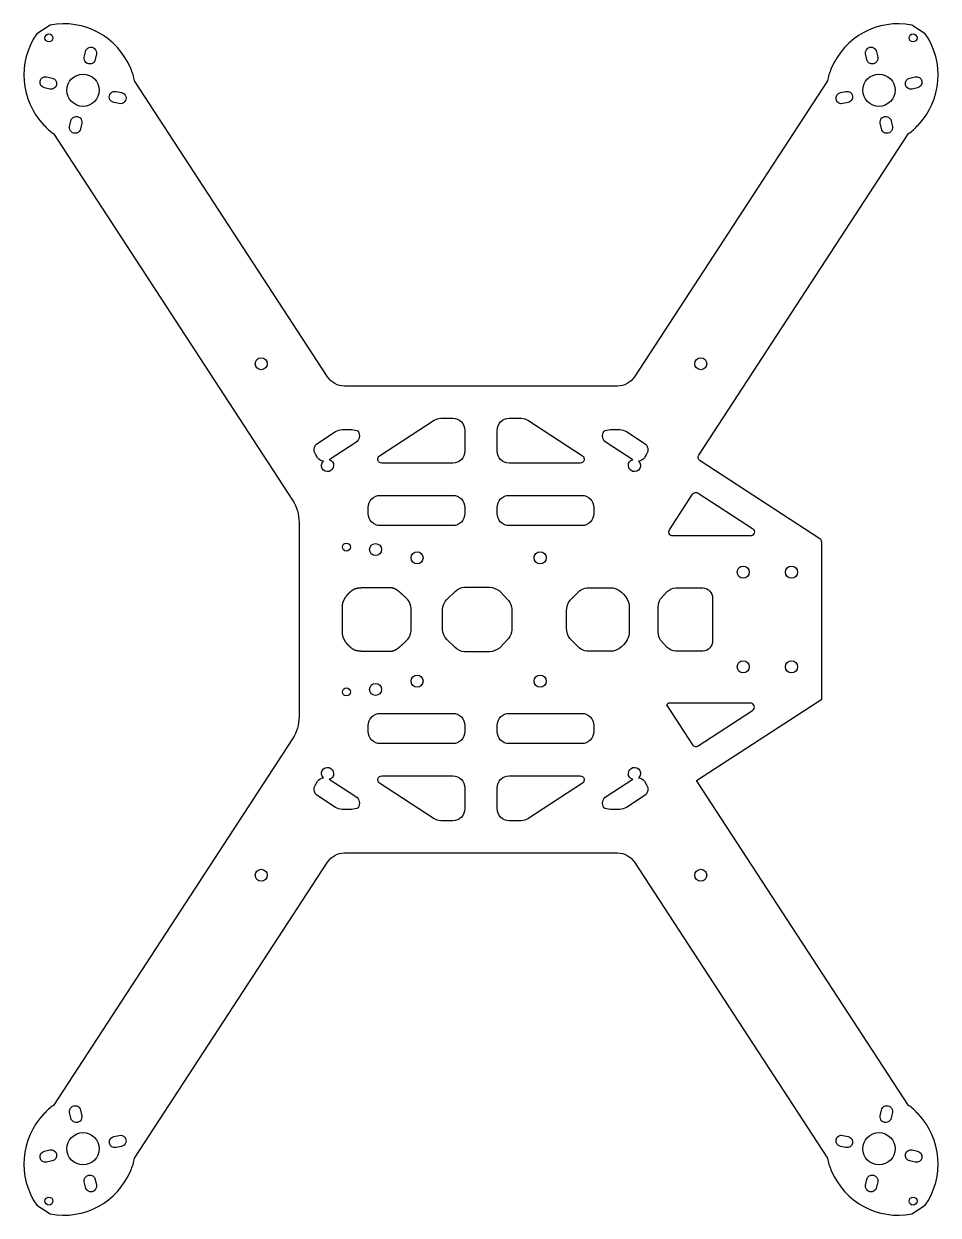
# Model space of a CAD drawing. Header units: millimetres. Extents: x -114 to 114, y -148 to 148.
import ezdxf

# ---------------------------------------------------------------- set-up
doc = ezdxf.new("R2010")
doc.units = ezdxf.units.MM

msp = doc.modelspace()

# ---------------------------------------------------------------- linework, layer by layer
for p, q in [((46.09, -21.21), (52.55, -31.12)), ((66.9, -20.77), (46.6, -20.77)), ((53.93, -31.41), (67.45, -22.6))]:
    msp.add_line(p, q)
for points in [[(53.56, -40), (84.63, -19.77), (84.63, 19.22, 0.253596), (84.18, 20.06), (54.4, 39.46, -0.414214), (54.11, 40.84), (106.15, 120.73, 0.061565), (108.55, 122.83, 0.35583), (110.35, 145.5), (107, 147.69, 0.35583), (86.99, 136.88, 0.061565), (86.04, 133.83), (38.12, 60.27, -0.253596), (33.93, 58), (-33.93, 58, -0.253596), (-38.12, 60.27), (-86.04, 133.83, 0.061565), (-86.99, 136.88, 0.35583), (-107, 147.69), (-110.35, 145.5, 0.35583), (-108.55, 122.83, 0.061565), (-106.15, 120.73), (-46.8, 29.62, -0.14535), (-45.18, 24.16), (-45.18, -24.16, -0.14535), (-46.8, -29.62), (-106.15, -120.73, 0.061565), (-108.55, -122.83, 0.35583), (-110.35, -145.5), (-107, -147.69, 0.35583), (-86.99, -136.88, 0.061565), (-86.04, -133.83), (-38.12, -60.27, -0.253596), (-33.93, -58), (33.93, -58, -0.253596), (38.12, -60.27), (86.04, -133.83, 0.061565), (86.99, -136.88, 0.35583), (107, -147.69), (110.35, -145.5, 0.35583), (108.55, -122.83, 0.061565), (106.15, -120.73)], [(-95.51, 140.51), (-95.8, 139.14, -1), (-98.54, 139.71), (-98.25, 141.08, -1)], [(98.25, 141.08), (98.54, 139.71, -1), (95.8, 139.14), (95.51, 140.51, -1)], [(-106.48, 134.54, -1), (-107.06, 131.8), (-108.42, 132.09, -1), (-107.85, 134.83)], [(107.06, 131.8, -1), (106.48, 134.54), (107.85, 134.83, -1), (108.42, 132.09)], [(-89.83, 128.17), (-91.2, 128.46, -1), (-90.63, 131.2), (-89.26, 130.91, -1)], [(89.83, 128.17, -1), (89.26, 130.91), (90.63, 131.2, -1), (91.2, 128.46)], [(-101.88, 123.86, -1), (-99.14, 123.29), (-99.43, 121.92, -1), (-102.17, 122.49)], [(99.14, 123.29, -1), (101.88, 123.86), (102.17, 122.49, -1), (99.43, 121.92)], [(-7, 50, -0.414214), (-4, 47), (-4, 41.85, -0.414214), (-7, 38.85), (-24.63, 38.85, -0.746191), (-25.18, 40.69), (-11.63, 49.51, -0.14535), (-10, 50)], [(4, 47, -0.414214), (7, 50), (10, 50, -0.14535), (11.63, 49.51), (25.18, 40.69, -0.746191), (24.63, 38.85), (7, 38.85, -0.414214), (4, 41.85)], [(-39.14, 39.32, -0.220926), (-40.57, 40.21), (-41.12, 41.05, -0.414214), (-40.53, 43.82), (-36.11, 46.69, -0.14535), (-34.48, 47.18), (-32.04, 47.18, -0.134513), (-30.51, 46.76, -0.414214), (-31.1, 43.99), (-37.7, 39.69, -3.775542)], [(40.57, 40.21, -0.220926), (39.14, 39.32, -3.775542), (37.7, 39.69), (31.1, 43.99, -0.414214), (30.51, 46.76, -0.134513), (32.04, 47.18), (34.48, 47.18, -0.14535), (36.11, 46.69), (40.53, 43.82, -0.414214), (41.12, 41.05)], [(-28, 26.33), (-28, 27.85, -0.414214), (-25, 30.85), (-7, 30.85, -0.414214), (-4, 27.85), (-4, 26.33, -0.414214), (-7, 23.33), (-25, 23.33, -0.414214)], [(28, 27.85), (28, 26.33, -0.414214), (25, 23.33), (7, 23.33, -0.414214), (4, 26.33), (4, 27.85, -0.414214), (7, 30.85), (25, 30.85, -0.414214)], [(46.81, 22.31), (52.55, 31.12, -0.414214), (53.93, 31.41), (67.45, 22.6, -0.746191), (66.9, 20.77), (47.65, 20.77, -0.595411)], [(-9.57, -2.48), (-9.57, 2.48, -0.145844), (-8.5, 5.01), (-6.43, 6.98, -0.16857), (-4.08, 8.02), (2.2, 8.02, -0.125589), (4.57, 7.16), (6.86, 4.7, -0.172188), (7.68, 2.62), (7.68, -2.62, -0.172188), (6.86, -4.7), (4.57, -7.16, -0.125589), (2.2, -8.02), (-4.08, -8.02, -0.16857), (-6.43, -6.98), (-8.5, -5.01, -0.145844)], [(21.23, -2.14), (21.23, 2.14, -0.174847), (22.18, 4.78), (24.48, 7.11, -0.132506), (26.29, 7.87), (32.8, 7.87, -0.289604), (36.82, 3.58), (36.82, -3.58, -0.289604), (32.8, -7.87), (26.29, -7.87, -0.132506), (24.48, -7.11), (22.18, -4.78, -0.174847)], [(44.03, -3.14), (44.03, 3.14, -0.151918), (44.59, 5.14), (46.23, 6.98, -0.151844), (48.39, 7.87), (55.12, 7.87, -0.397252), (57.51, 5.33), (57.51, -5.33, -0.397252), (55.12, -7.87), (48.39, -7.87, -0.151844), (46.23, -6.98), (44.59, -5.14, -0.151918)], [(-28, -27.85), (-28, -26.33, -0.414214), (-25, -23.33), (-7, -23.33, -0.414214), (-4, -26.33), (-4, -27.85, -0.414214), (-7, -30.85), (-25, -30.85, -0.414214)], [(28, -26.33), (28, -27.85, -0.414214), (25, -30.85), (7, -30.85, -0.414214), (4, -27.85), (4, -26.33, -0.414214), (7, -23.33), (25, -23.33, -0.414214)], [(-40.57, -40.21, -0.220926), (-39.14, -39.32, -3.775542), (-37.7, -39.69), (-31.1, -43.99, -0.414214), (-30.51, -46.76, -0.134513), (-32.04, -47.18), (-34.48, -47.18, -0.14535), (-36.11, -46.69), (-40.53, -43.82, -0.414214), (-41.12, -41.05)], [(39.14, -39.32, -0.220926), (40.57, -40.21), (41.12, -41.05, -0.414214), (40.53, -43.82), (36.11, -46.69, -0.14535), (34.48, -47.18), (32.04, -47.18, -0.134513), (30.51, -46.76, -0.414214), (31.1, -43.99), (37.7, -39.69, -3.775542)], [(-4, -47, -0.414214), (-7, -50), (-10, -50, -0.14535), (-11.63, -49.51), (-25.18, -40.69, -0.746191), (-24.63, -38.85), (-7, -38.85, -0.414214), (-4, -41.85)], [(7, -50, -0.414214), (4, -47), (4, -41.85, -0.414214), (7, -38.85), (24.63, -38.85, -0.746191), (25.18, -40.69), (11.63, -49.51, -0.14535), (10, -50)], [(-99.14, -123.29, -1), (-101.88, -123.86), (-102.17, -122.49, -1), (-99.43, -121.92)], [(101.88, -123.86, -1), (99.14, -123.29), (99.43, -121.92, -1), (102.17, -122.49)], [(-89.83, -128.17, -1), (-89.26, -130.91), (-90.63, -131.2, -1), (-91.2, -128.46)], [(89.83, -128.17), (91.2, -128.46, -1), (90.63, -131.2), (89.26, -130.91, -1)], [(-107.06, -131.8, -1), (-106.48, -134.54), (-107.85, -134.83, -1), (-108.42, -132.09)], [(106.48, -134.54, -1), (107.06, -131.8), (108.42, -132.09, -1), (107.85, -134.83)], [(-95.51, -140.51, -1), (-98.25, -141.08), (-98.54, -139.71, -1), (-95.8, -139.14)], [(98.54, -139.71), (98.25, -141.08, -1), (95.51, -140.51), (95.8, -139.14, -1)]]:
    msp.add_lwpolyline(points, format="xyb", close=True)
for centre, radius in [((-107.31, 144.5), 1), ((107.31, 144.5), 1), ((-98.84, 131.5), 4), ((98.84, 131.5), 4), ((-54.58, 63.55), 1.5), ((54.58, 63.55), 1.5), ((-33.43, 18), 1), ((-26.18, 17.37), 1.5), ((-15.88, 15.31), 1.5), ((14.71, 15.33), 1.5), ((65.13, 11.77), 1.5), ((77.13, 11.77), 1.5), ((65.13, -11.77), 1.5), ((77.13, -11.77), 1.5), ((-15.88, -15.31), 1.5), ((14.71, -15.33), 1.5), ((-33.43, -18), 1), ((-26.18, -17.37), 1.5), ((-54.58, -63.55), 1.5), ((54.58, -63.55), 1.5), ((-98.84, -131.5), 4), ((98.84, -131.5), 4), ((-107.31, -144.5), 1), ((107.31, -144.5), 1)]:
    msp.add_circle(centre, radius)
for centre, radius, start, end in [((49.6, -24.77), 5, 126.8699, 134.6171), ((66.9, -21.77), 1, 303.0801, 90), ((53.38, -30.57), 1, 213.0801, 303.0801)]:
    msp.add_arc(centre, radius, start, end)
for points in [[(-34.42, 0), (-34.42, 0.75), (-34.42, 1.76), (-34.42, 2.48), (-34.42, 3.72), (-34.27, 4.27), (-34.05, 4.87), (-33.5, 5.79), (-33.1, 6.25), (-32.37, 6.98), (-31.9, 7.34), (-31.39, 7.64), (-30.92, 7.78), (-30.34, 7.88), (-29.79, 7.92), (-28.16, 7.92), (-27.11, 7.92), (-26.17, 7.92), (-25.04, 7.92), (-23.93, 7.92), (-22.82, 7.97), (-22.45, 7.95), (-22.14, 7.95), (-21.62, 7.79), (-21.21, 7.6), (-20.58, 7.16), (-19.8, 6.47), (-19.01, 5.77), (-18.29, 5.01), (-17.83, 4.39), (-17.53, 3.49), (-17.39, 2.79), (-17.39, 1.73), (-17.39, 0)], [(-17.39, 0), (-17.39, -1.73), (-17.39, -2.79), (-17.53, -3.49), (-17.83, -4.39), (-18.29, -5.01), (-19.01, -5.77), (-19.8, -6.47), (-20.58, -7.16), (-21.21, -7.6), (-21.62, -7.79), (-22.14, -7.95), (-22.45, -7.95), (-22.82, -7.97), (-23.93, -7.92), (-25.04, -7.92), (-26.17, -7.92), (-27.11, -7.92), (-28.16, -7.92), (-29.79, -7.92), (-30.34, -7.88), (-30.92, -7.78), (-31.39, -7.64), (-31.9, -7.34), (-32.37, -6.98), (-33.1, -6.25), (-33.5, -5.79), (-34.05, -4.87), (-34.27, -4.27), (-34.42, -3.72), (-34.42, -2.48), (-34.42, -1.76), (-34.42, -0.75), (-34.42, 0)]]:
    msp.add_open_spline(points, degree=4)

doc.saveas('drawing.dxf')
